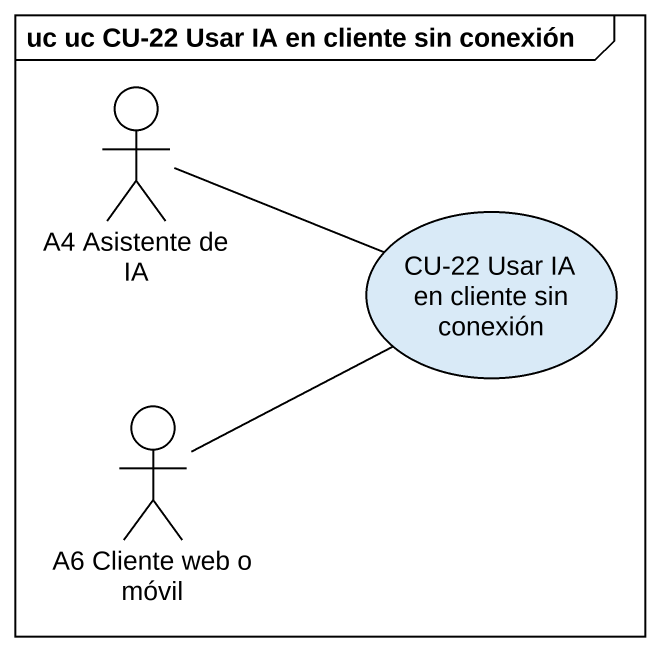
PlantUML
@startuml
mainframe uc uc CU-22 Usar IA en cliente sin conexión
actor "A4 Asistente de IA" as A4_Asistente_de_IA
usecase "CU-22 Usar IA en cliente sin conexión" as CU_22_Usar_IA_en_cliente
actor "A6 Cliente web o móvil" as A6_Cliente_web_o_móvil
A4_Asistente_de_IA -right- CU_22_Usar_IA_en_cliente
A6_Cliente_web_o_móvil -up- CU_22_Usar_IA_en_cliente
@enduml
